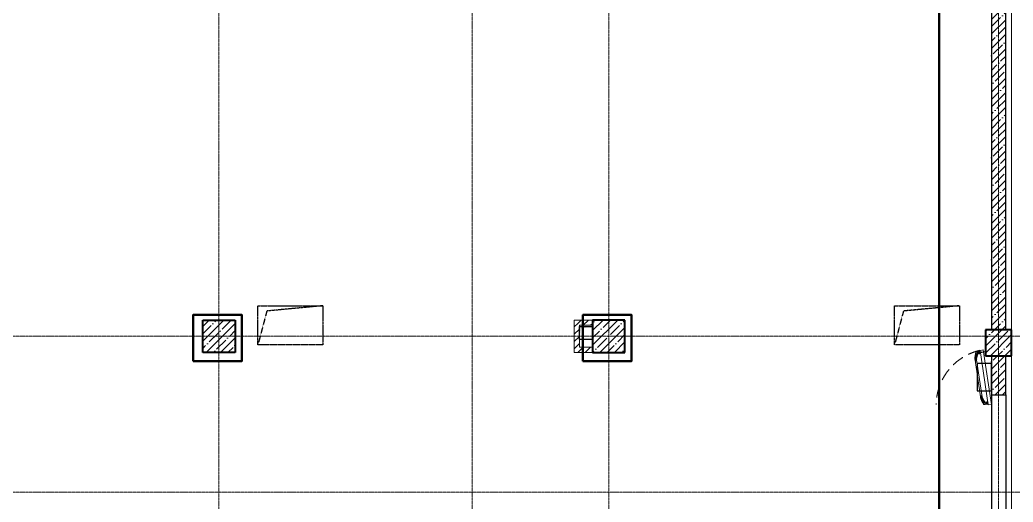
# Model space of a CAD drawing. Header units: millimetres. Extents: x -7155 to 483283, y -227682 to 148426.
# Drawn here: x 30536 to 45825, y 88346 to 95772 of the extents above; entities that cross this region are included whole.
import ezdxf

# ---------------------------------------------------------------- set-up
doc = ezdxf.new("R2010")
doc.units = ezdxf.units.MM
for name, pattern in [('CENTER2', [28.575, 19.05, -3.175, 3.175, -3.175]), ('CENTERLINE', [30, 12, -1.5, 3, -1.5, 12]), ('DASHED', [19.05, 12.7, -6.35]), ('HIDDEN', [9.525, 6.35, -3.175]), ('HIDDEN2', [4.7625, 3.175, -1.5875])]:
    doc.linetypes.add(name, pattern=pattern)
for name, color, linetype, lineweight in [('АР_Двери_внутренние_антипаника', 7, 'Continuous', 0), ('АР_Колонны', 70, 'Continuous', 30), ('АР_Стены ЖБ', 7, 'Continuous', 30), ('АР_Стены ПЕНОблок', 52, 'Continuous', 20), ('АР_Тонкая', 254, 'Continuous', 5), ('АР_Штриховка', 8, 'Continuous', 0)]:
    doc.layers.add(name, color=color, linetype=linetype, lineweight=lineweight)
for name, color, linetype, lineweight, true_color in [('АР_Оси_РД_100', 7, 'Continuous', 0, 0x525252), ('МАГНИТЫ', 7, 'Continuous', 0, 0xd100d1), ('РД_Витраж_вн', 7, 'Continuous', 25, 0x148aff), ('РД_Оси_100', 7, 'Continuous', 0, 0x525252)]:
    doc.layers.add(name, color=color, linetype=linetype, lineweight=lineweight, true_color=true_color)

# ---------------------------------------------------------------- blocks, each defined once
blk = doc.blocks.new('СОШ_2200_АР_ОСИ_М100_28.05.24')
at = {"layer": 'АР_Оси_РД_100', "linetype": 'CENTER2'}
for p, q in [((37500, -6155), (37500, 139938.679)), ((39600, -6155), (39600, 139938.679)), ((-5954.958, 90900), (119910, 90900)), ((-5954.958, 88500), (119910, 88500))]:
    blk.add_line(p, q, dxfattribs=at)
for points in [[(33600, 139938.679), (33600, -6155)], [(45530, 139938.679), (45600, 139538.679), (45600, -6163.457)]]:
    blk.add_lwpolyline(points, dxfattribs=at)

msp = doc.modelspace()

# ---------------------------------------------------------------- hatches: boundary and pattern name
at = {"layer": 'АР_Штриховка', "linetype": 'Continuous', "lineweight": 5, "true_color": 0x000000}
h = msp.add_hatch(dxfattribs=at)
h.set_pattern_fill('ANSI35', color=18, scale=25, angle=-360, style=0)
h.paths.add_polyline_path([(45710, 96100), (45490, 96100), (45490, 91000), (45710, 91000)], flags=0)
h = msp.add_hatch(dxfattribs=at)
h.set_pattern_fill('ANSI35', color=18, scale=25, style=0)
h.paths.add_polyline_path([(33850, 91150), (33850, 90650), (33350, 90650), (33350, 91150)], flags=0)
at = {"layer": 'АР_Штриховка', "linetype": 'Continuous', "lineweight": 0, "ltscale": 0.5, "true_color": 0x000000}
h = msp.add_hatch(dxfattribs=at)
h.set_pattern_fill('ANSI31', color=18, scale=25, angle=-1.3e-14, style=0)
h.paths.add_polyline_path([(39070, 90650), (39150, 90730), (39150, 91070), (39070, 91150)], flags=0)
h = msp.add_hatch(dxfattribs=at)
h.set_pattern_fill('ANSI31', color=18, scale=25, angle=-8.8e-07, style=0)
h.paths.add_polyline_path([(39070, 91150), (39150, 91070), (39350, 91070), (39350, 91150)], flags=0)
at = {"layer": 'АР_Штриховка', "linetype": 'Continuous', "lineweight": 5, "true_color": 0x000000}
h = msp.add_hatch(dxfattribs=at)
h.set_pattern_fill('ANSI35', color=18, scale=25, style=0)
h.paths.add_polyline_path([(39350, 90650), (39850, 90650), (39850, 91150), (39350, 91150)], flags=0)
h = msp.add_hatch(dxfattribs=at)
h.set_pattern_fill('ANSI35', color=18, scale=25, style=0)
h.paths.add_polyline_path([(45400, 90600), (45800, 90600), (45800, 91000), (45400, 91000)], flags=0)
at = {"layer": 'АР_Штриховка', "linetype": 'Continuous', "lineweight": 0, "ltscale": 0.5, "true_color": 0x000000}
h = msp.add_hatch(dxfattribs=at)
h.set_pattern_fill('ANSI31', color=18, scale=25, angle=-8.8e-07, style=0)
h.paths.add_polyline_path([(39150, 90730), (39070, 90650), (39350, 90650), (39350, 90730)], flags=0)
at = {"layer": 'АР_Штриховка', "linetype": 'Continuous', "lineweight": 5, "true_color": 0x000000}
h = msp.add_hatch(dxfattribs=at)
h.set_pattern_fill('ANSI35', color=18, scale=25, angle=1.3e-14, style=0)
h.paths.add_polyline_path([(45490, 87400), (45710, 87400), (45710, 88000), (45490, 88000)], flags=0)
h.paths.add_polyline_path([(45490, 90000), (45710, 90000), (45710, 90600), (45490, 90600)], flags=0)

# ---------------------------------------------------------------- linework, layer by layer
at = {"color": 18, "linetype": 'HIDDEN', "ltscale": 0.07, "true_color": 0x000000}
for p, q in [((34200, 91370), (35200, 91370)), ((34200, 90770), (34200, 91370)), ((34337, 91289), (34200, 90770)), ((35200, 91370), (34337, 91289)), ((35200, 91370), (35200, 90770)), ((44000, 91370), (45000, 91370)), ((44000, 90770), (44000, 91370)), ((44137, 91289), (44000, 90770)), ((45000, 91370), (44137, 91289)), ((45000, 91370), (45000, 90770)), ((35200, 90770), (34200, 90770)), ((45000, 90770), (44000, 90770))]:
    msp.add_line(p, q, dxfattribs=at)
at = {"color": 18, "linetype": 'Continuous', "true_color": 0x000000}
for p, q in [((39150, 90850), (39150, 91050)), ((39150, 91050), (39350, 91050)), ((39350, 91050), (39350, 90850)), ((39350, 90850), (39150, 90850))]:
    msp.add_line(p, q, dxfattribs=at)
at = {"color": 1, "lineweight": 50}
for points in [[(29275, 90118), (29275, 99663), (44687, 99663), (44687, 90118)], [(29275, 90118), (28278, 90118), (28278, 71611), (44687, 71611), (44687, 90118)]]:
    msp.add_lwpolyline(points, dxfattribs=at)
for points in [[(33202, 90517), (33953, 90517), (33953, 91229), (33202, 91229)], [(39202, 90517), (39953, 90517), (39953, 91229), (39202, 91229)]]:
    msp.add_lwpolyline(points, close=True, dxfattribs=at)
at = {"color": 18, "linetype": 'Continuous', "true_color": 0x000000}
msp.add_solid([(39150, 90850), (39150, 91050), (39177, 91023), (39350, 91050)], dxfattribs=at)
at = {"layer": 'АР_Двери_внутренние_антипаника', "color": 18, "linetype": 'Continuous', "true_color": 0x000000}
for p, q in [((45306, 90666), (45306, 90667)), ((45306, 90667), (45306, 90667)), ((45306, 90667), (45307, 90667)), ((45306, 90666), (45306, 90666)), ((45307, 90667), (45308, 90668)), ((45317, 90669), (45308, 90668)), ((45308, 90667), (45308, 90668)), ((45308, 90666), (45308, 90667)), ((45308, 90667), (45308, 90667)), ((45308, 90665), (45308, 90666)), ((45322, 90633), (45317, 90669)), ((45236, 90570), (45237, 90572)), ((45236, 90568), (45236, 90570)), ((45236, 90565), (45236, 90568)), ((45236, 90563), (45236, 90565)), ((45236, 90559), (45236, 90563)), ((45236, 90556), (45236, 90559)), ((45236, 90554), (45236, 90556)), ((45236, 90553), (45236, 90554)), ((45236, 90552), (45236, 90553)), ((45236, 90550), (45236, 90552)), ((45236, 90549), (45236, 90550)), ((45236, 90547), (45236, 90549)), ((45237, 90543), (45236, 90547)), ((45237, 90578), (45238, 90582)), ((45237, 90575), (45237, 90578)), ((45237, 90572), (45237, 90575)), ((45247, 90544), (45237, 90543)), ((45238, 90533), (45237, 90543)), ((45238, 90533), (45237, 90543)), ((45238, 90582), (45239, 90587)), ((45249, 90534), (45238, 90533)), ((45239, 90592), (45240, 90598)), ((45239, 90587), (45239, 90592)), ((45239, 90532), (45249, 90533)), ((45324, 89966), (45239, 90532)), ((45240, 90598), (45241, 90604)), ((45241, 90604), (45242, 90609)), ((45242, 90609), (45243, 90616)), ((45243, 90616), (45244, 90623)), ((45244, 90623), (45246, 90631)), ((45246, 90569), (45245, 90564)), ((45245, 90564), (45245, 90558)), ((45245, 90558), (45246, 90554)), ((45246, 90631), (45247, 90640)), ((45247, 90576), (45246, 90569)), ((45246, 90554), (45246, 90551)), ((45246, 90551), (45247, 90547)), ((45247, 90640), (45249, 90650)), ((45248, 90582), (45247, 90576)), ((45247, 90550), (45248, 90554)), ((45247, 90547), (45247, 90550)), ((45247, 90544), (45247, 90547)), ((45247, 90547), (45247, 90544)), ((45263, 90547), (45247, 90544)), ((45249, 90590), (45248, 90582)), ((45248, 90554), (45249, 90557)), ((45249, 90654), (45251, 90656)), ((45249, 90652), (45249, 90654)), ((45249, 90653), (45249, 90654)), ((45250, 90652), (45249, 90653)), ((45249, 90653), (45249, 90653)), ((45249, 90650), (45249, 90652)), ((45251, 90598), (45249, 90590)), ((45249, 90557), (45251, 90562)), ((45264, 90537), (45249, 90534)), ((45249, 90533), (45263, 90536)), ((45250, 90652), (45250, 90654)), ((45250, 90654), (45251, 90654)), ((45258, 90628), (45250, 90652)), ((45251, 90656), (45252, 90657)), ((45251, 90654), (45252, 90655)), ((45253, 90606), (45251, 90598)), ((45251, 90562), (45252, 90567)), ((45252, 90655), (45270, 90659)), ((45252, 90656), (45252, 90657)), ((45252, 90657), (45253, 90657)), ((45252, 90655), (45252, 90656)), ((45252, 90655), (45252, 90655)), ((45252, 90567), (45253, 90573)), ((45262, 90659), (45253, 90657)), ((45253, 90657), (45253, 90657)), ((45255, 90615), (45253, 90606)), ((45253, 90573), (45255, 90580)), ((45256, 90626), (45255, 90615)), ((45255, 90580), (45256, 90587)), ((45257, 90627), (45256, 90626)), ((45256, 90626), (45257, 90625)), ((45256, 90587), (45257, 90595)), ((45258, 90628), (45257, 90627)), ((45257, 90627), (45257, 90627)), ((45257, 90625), (45259, 90625)), ((45257, 90595), (45259, 90604)), ((45259, 90629), (45258, 90629)), ((45258, 90629), (45258, 90628)), ((45258, 90628), (45258, 90627)), ((45258, 90628), (45258, 90628)), ((45258, 90627), (45259, 90627)), ((45262, 90629), (45259, 90628)), ((45259, 90628), (45259, 90629)), ((45259, 90628), (45260, 90628)), ((45259, 90628), (45259, 90628)), ((45259, 90628), (45259, 90628)), ((45259, 90628), (45259, 90628)), ((45259, 90628), (45259, 90628)), ((45259, 90628), (45259, 90628)), ((45259, 90628), (45259, 90628)), ((45259, 90628), (45259, 90628)), ((45259, 90628), (45259, 90628)), ((45259, 90628), (45259, 90628)), ((45259, 90628), (45259, 90628)), ((45259, 90628), (45259, 90628)), ((45259, 90628), (45259, 90628)), ((45259, 90628), (45259, 90628)), ((45259, 90628), (45259, 90628)), ((45259, 90628), (45259, 90628)), ((45259, 90628), (45259, 90628)), ((45259, 90627), (45260, 90626)), ((45259, 90625), (45260, 90625)), ((45259, 90604), (45260, 90614)), ((45260, 90628), (45260, 90627)), ((45260, 90627), (45261, 90627)), ((45260, 90626), (45261, 90626)), ((45260, 90614), (45262, 90625)), ((45260, 90625), (45262, 90625)), ((45261, 90627), (45261, 90627)), ((45261, 90626), (45261, 90627)), ((45261, 90627), (45261, 90627)), ((45261, 90625), (45261, 90626)), ((45261, 90626), (45261, 90626)), ((45261, 90626), (45261, 90626)), ((45261, 90626), (45261, 90626)), ((45261, 90626), (45261, 90626)), ((45262, 90625), (45261, 90625)), ((45271, 90661), (45262, 90659)), ((45265, 90629), (45262, 90629)), ((45262, 90625), (45262, 90625)), ((45262, 90625), (45267, 90625)), ((45262, 90625), (45262, 90625)), ((45262, 90625), (45262, 90625)), ((45263, 90563), (45262, 90559)), ((45262, 90559), (45262, 90555)), ((45263, 90557), (45262, 90553)), ((45262, 90555), (45262, 90553)), ((45262, 90553), (45262, 90551)), ((45262, 90551), (45262, 90549)), ((45263, 90547), (45262, 90549)), ((45264, 90575), (45263, 90569)), ((45263, 90569), (45263, 90563)), ((45264, 90566), (45263, 90562)), ((45263, 90562), (45263, 90557)), ((45263, 90547), (45264, 90537)), ((45263, 90547), (45263, 90547)), ((45348, 89969), (45263, 90536)), ((45266, 90581), (45264, 90575)), ((45265, 90570), (45264, 90566)), ((45268, 90629), (45265, 90629)), ((45266, 90574), (45265, 90570)), ((45268, 90588), (45266, 90581)), ((45267, 90578), (45266, 90574)), ((45267, 90625), (45275, 90626)), ((45268, 90582), (45267, 90578)), ((45271, 90629), (45268, 90629)), ((45269, 90597), (45268, 90588)), ((45269, 90586), (45268, 90582)), ((45269, 90660), (45269, 90660)), ((45271, 90605), (45269, 90597)), ((45270, 90591), (45269, 90586)), ((45271, 90661), (45270, 90660)), ((45270, 90659), (45274, 90660)), ((45270, 90660), (45270, 90659)), ((45274, 90630), (45270, 90659)), ((45274, 90629), (45270, 90659)), ((45270, 90659), (45270, 90659)), ((45271, 90597), (45270, 90591)), ((45271, 90661), (45271, 90661)), ((45274, 90630), (45271, 90629)), ((45273, 90615), (45271, 90605)), ((45273, 90603), (45271, 90597)), ((45273, 90627), (45272, 90627)), ((45272, 90627), (45272, 90627)), ((45272, 90627), (45272, 90627)), ((45272, 90627), (45272, 90627)), ((45272, 90627), (45272, 90627)), ((45272, 90627), (45272, 90627)), ((45274, 90627), (45273, 90627)), ((45275, 90626), (45273, 90615)), ((45274, 90610), (45273, 90603)), ((45274, 90660), (45278, 90660)), ((45277, 90630), (45274, 90629)), ((45274, 90629), (45274, 90630)), ((45274, 90629), (45274, 90629)), ((45274, 90629), (45275, 90629)), ((45275, 90628), (45274, 90627)), ((45276, 90618), (45274, 90610)), ((45275, 90629), (45275, 90628)), ((45277, 90628), (45275, 90628)), ((45275, 90628), (45275, 90628)), ((45275, 90628), (45276, 90628)), ((45276, 90627), (45275, 90626)), ((45275, 90626), (45275, 90626)), ((45276, 90626), (45275, 90626)), ((45275, 90626), (45275, 90626)), ((45276, 90628), (45278, 90628)), ((45276, 90628), (45276, 90628)), ((45277, 90627), (45276, 90618)), ((45277, 90627), (45276, 90627)), ((45276, 90627), (45276, 90627)), ((45276, 90627), (45276, 90627)), ((45277, 90626), (45276, 90626)), ((45281, 90630), (45277, 90630)), ((45277, 90628), (45277, 90628)), ((45277, 90628), (45277, 90627)), ((45278, 90628), (45277, 90627)), ((45277, 90627), (45277, 90627)), ((45277, 90627), (45277, 90626)), ((45278, 90660), (45282, 90661)), ((45278, 90628), (45309, 90631)), ((45284, 90630), (45281, 90630)), ((45282, 90661), (45286, 90661)), ((45287, 90631), (45284, 90630)), ((45286, 90661), (45289, 90662)), ((45290, 90631), (45287, 90631)), ((45289, 90662), (45294, 90663)), ((45294, 90632), (45290, 90631)), ((45294, 90663), (45298, 90663)), ((45298, 90633), (45294, 90632)), ((45298, 90663), (45302, 90664)), ((45298, 90656), (45298, 90656)), ((45299, 90654), (45298, 90656)), ((45298, 90656), (45298, 90656)), ((45298, 90656), (45298, 90656)), ((45298, 90656), (45300, 90656)), ((45298, 90656), (45300, 90656)), ((45300, 90654), (45298, 90654)), ((45298, 90654), (45298, 90654)), ((45298, 90654), (45299, 90654)), ((45299, 90654), (45298, 90654)), ((45298, 90653), (45300, 90653)), ((45299, 90652), (45298, 90653)), ((45302, 90633), (45298, 90633)), ((45299, 90655), (45299, 90656)), ((45299, 90656), (45299, 90655)), ((45299, 90655), (45299, 90656)), ((45299, 90655), (45299, 90655)), ((45299, 90655), (45299, 90655)), ((45300, 90655), (45299, 90654)), ((45300, 90653), (45299, 90652)), ((45300, 90652), (45299, 90652)), ((45299, 90651), (45299, 90652)), ((45299, 90652), (45300, 90652)), ((45300, 90652), (45299, 90652)), ((45299, 90652), (45299, 90651)), ((45300, 90651), (45299, 90651)), ((45300, 90651), (45299, 90651)), ((45299, 90651), (45301, 90651)), ((45299, 90650), (45299, 90650)), ((45299, 90650), (45300, 90650)), ((45301, 90650), (45299, 90650)), ((45299, 90649), (45299, 90649)), ((45299, 90648), (45299, 90649)), ((45299, 90649), (45300, 90649)), ((45299, 90649), (45300, 90649)), ((45300, 90648), (45299, 90648)), ((45301, 90647), (45299, 90647)), ((45299, 90647), (45299, 90647)), ((45299, 90647), (45300, 90647)), ((45300, 90656), (45303, 90658)), ((45302, 90656), (45300, 90655)), ((45300, 90656), (45300, 90654)), ((45300, 90656), (45300, 90656)), ((45300, 90655), (45300, 90656)), ((45300, 90656), (45300, 90655)), ((45300, 90655), (45300, 90654)), ((45301, 90655), (45300, 90655)), ((45300, 90652), (45300, 90653)), ((45300, 90653), (45300, 90653)), ((45300, 90653), (45300, 90652)), ((45300, 90653), (45301, 90652)), ((45301, 90652), (45300, 90652)), ((45300, 90652), (45300, 90651)), ((45301, 90652), (45300, 90652)), ((45300, 90650), (45300, 90651)), ((45300, 90651), (45301, 90651)), ((45300, 90649), (45300, 90649)), ((45300, 90649), (45300, 90649)), ((45300, 90649), (45300, 90649)), ((45300, 90649), (45300, 90649)), ((45300, 90649), (45300, 90649)), ((45300, 90649), (45300, 90649)), ((45300, 90649), (45300, 90649)), ((45300, 90649), (45300, 90649)), ((45300, 90649), (45301, 90649)), ((45301, 90647), (45300, 90648)), ((45300, 90647), (45300, 90648)), ((45300, 90647), (45300, 90648)), ((45300, 90648), (45300, 90648)), ((45300, 90648), (45300, 90648)), ((45300, 90648), (45300, 90648)), ((45300, 90648), (45300, 90648)), ((45300, 90648), (45300, 90648)), ((45300, 90648), (45300, 90648)), ((45300, 90648), (45300, 90648)), ((45300, 90648), (45301, 90648)), ((45300, 90648), (45300, 90648)), ((45300, 90648), (45300, 90648)), ((45300, 90648), (45300, 90648)), ((45300, 90648), (45300, 90648)), ((45300, 90648), (45300, 90648)), ((45300, 90648), (45300, 90648)), ((45300, 90648), (45300, 90648)), ((45300, 90648), (45300, 90648)), ((45300, 90648), (45300, 90648)), ((45300, 90648), (45300, 90648)), ((45300, 90648), (45300, 90648)), ((45300, 90648), (45301, 90648)), ((45301, 90647), (45300, 90647)), ((45300, 90645), (45300, 90646)), ((45300, 90646), (45300, 90646)), ((45300, 90646), (45300, 90646)), ((45300, 90646), (45300, 90646)), ((45300, 90646), (45300, 90646)), ((45300, 90646), (45300, 90646)), ((45300, 90646), (45300, 90646)), ((45300, 90646), (45301, 90646)), ((45300, 90645), (45301, 90646)), ((45300, 90645), (45300, 90645)), ((45300, 90645), (45300, 90645)), ((45300, 90645), (45300, 90645)), ((45300, 90644), (45300, 90645)), ((45300, 90645), (45300, 90645)), ((45300, 90645), (45300, 90645)), ((45300, 90645), (45300, 90645)), ((45300, 90645), (45300, 90645)), ((45300, 90645), (45300, 90645)), ((45300, 90645), (45300, 90645)), ((45300, 90645), (45300, 90645)), ((45300, 90645), (45300, 90645)), ((45300, 90645), (45300, 90645)), ((45300, 90645), (45300, 90645)), ((45300, 90645), (45300, 90645)), ((45300, 90645), (45300, 90645)), ((45300, 90645), (45300, 90645)), ((45300, 90645), (45300, 90645)), ((45300, 90645), (45300, 90645)), ((45300, 90644), (45300, 90645)), ((45300, 90645), (45300, 90645)), ((45300, 90645), (45300, 90645)), ((45301, 90645), (45300, 90644)), ((45300, 90645), (45300, 90645)), ((45300, 90645), (45300, 90645)), ((45300, 90645), (45300, 90645)), ((45300, 90645), (45300, 90645)), ((45300, 90645), (45300, 90645)), ((45300, 90645), (45300, 90645)), ((45300, 90645), (45300, 90645)), ((45300, 90645), (45300, 90645)), ((45300, 90645), (45300, 90645)), ((45300, 90645), (45300, 90645)), ((45300, 90644), (45300, 90645)), ((45300, 90645), (45300, 90645)), ((45300, 90645), (45300, 90645)), ((45300, 90645), (45300, 90645)), ((45300, 90645), (45300, 90645)), ((45301, 90644), (45300, 90644)), ((45300, 90644), (45300, 90644)), ((45300, 90644), (45300, 90644)), ((45300, 90644), (45300, 90644)), ((45300, 90644), (45300, 90644)), ((45300, 90644), (45300, 90644)), ((45300, 90644), (45300, 90644)), ((45300, 90644), (45300, 90644)), ((45300, 90644), (45300, 90644)), ((45301, 90644), (45300, 90644)), ((45300, 90644), (45300, 90644)), ((45300, 90644), (45300, 90644)), ((45300, 90644), (45300, 90644)), ((45300, 90642), (45300, 90643)), ((45300, 90643), (45300, 90643)), ((45300, 90643), (45300, 90643)), ((45300, 90643), (45300, 90643)), ((45300, 90643), (45300, 90643)), ((45300, 90643), (45300, 90643)), ((45300, 90643), (45301, 90643)), ((45300, 90641), (45300, 90642)), ((45301, 90641), (45300, 90642)), ((45301, 90642), (45300, 90642)), ((45300, 90642), (45300, 90642)), ((45300, 90642), (45300, 90642)), ((45300, 90642), (45300, 90642)), ((45300, 90642), (45300, 90642)), ((45300, 90642), (45300, 90642)), ((45300, 90642), (45301, 90642)), ((45302, 90641), (45300, 90641)), ((45302, 90656), (45301, 90655)), ((45301, 90652), (45302, 90654)), ((45302, 90650), (45301, 90652)), ((45301, 90651), (45301, 90651)), ((45301, 90651), (45301, 90650)), ((45301, 90651), (45301, 90650)), ((45301, 90650), (45301, 90650)), ((45301, 90649), (45301, 90649)), ((45301, 90649), (45301, 90649)), ((45301, 90649), (45301, 90649)), ((45301, 90649), (45301, 90649)), ((45301, 90649), (45301, 90649)), ((45301, 90649), (45301, 90648)), ((45301, 90649), (45301, 90649)), ((45301, 90649), (45301, 90649)), ((45301, 90649), (45301, 90649)), ((45301, 90649), (45301, 90649)), ((45301, 90649), (45301, 90649)), ((45301, 90649), (45301, 90649)), ((45301, 90649), (45301, 90649)), ((45301, 90649), (45301, 90649)), ((45301, 90649), (45301, 90648)), ((45301, 90648), (45301, 90647)), ((45301, 90648), (45301, 90647)), ((45301, 90648), (45301, 90647)), ((45301, 90648), (45301, 90648)), ((45301, 90648), (45301, 90648)), ((45301, 90648), (45301, 90648)), ((45301, 90648), (45301, 90648)), ((45301, 90648), (45301, 90648)), ((45301, 90648), (45301, 90648)), ((45301, 90648), (45301, 90648)), ((45301, 90647), (45301, 90647)), ((45301, 90646), (45301, 90646)), ((45301, 90646), (45301, 90645)), ((45301, 90646), (45301, 90646)), ((45301, 90646), (45301, 90646)), ((45301, 90646), (45301, 90646)), ((45301, 90646), (45301, 90646)), ((45301, 90646), (45301, 90646)), ((45301, 90646), (45301, 90646)), ((45301, 90646), (45301, 90646)), ((45301, 90646), (45301, 90646)), ((45301, 90646), (45301, 90645)), ((45301, 90646), (45301, 90646)), ((45301, 90646), (45301, 90646)), ((45301, 90646), (45301, 90646)), ((45301, 90646), (45301, 90646)), ((45301, 90646), (45301, 90646)), ((45301, 90646), (45301, 90646)), ((45301, 90646), (45301, 90646)), ((45301, 90646), (45302, 90646)), ((45302, 90645), (45301, 90645)), ((45301, 90645), (45301, 90645)), ((45301, 90645), (45301, 90645)), ((45301, 90645), (45301, 90644)), ((45301, 90645), (45301, 90645)), ((45301, 90645), (45301, 90645)), ((45301, 90645), (45301, 90645)), ((45301, 90645), (45301, 90645)), ((45301, 90645), (45301, 90645)), ((45301, 90645), (45301, 90645)), ((45301, 90645), (45301, 90645)), ((45301, 90645), (45301, 90645)), ((45301, 90645), (45301, 90645)), ((45301, 90645), (45301, 90645)), ((45301, 90645), (45301, 90645)), ((45301, 90645), (45301, 90645)), ((45301, 90645), (45301, 90645)), ((45301, 90645), (45301, 90645)), ((45301, 90645), (45301, 90645)), ((45301, 90645), (45301, 90645)), ((45302, 90645), (45301, 90645)), ((45301, 90644), (45301, 90644)), ((45301, 90644), (45301, 90644)), ((45301, 90644), (45301, 90644)), ((45301, 90644), (45301, 90644)), ((45301, 90644), (45301, 90644)), ((45301, 90644), (45301, 90644)), ((45301, 90644), (45301, 90644)), ((45301, 90644), (45301, 90644)), ((45302, 90644), (45301, 90644)), ((45301, 90644), (45301, 90644)), ((45301, 90644), (45301, 90644)), ((45301, 90643), (45301, 90643)), ((45301, 90642), (45301, 90643)), ((45301, 90643), (45301, 90643)), ((45301, 90643), (45301, 90643)), ((45301, 90643), (45301, 90643)), ((45301, 90643), (45301, 90643)), ((45301, 90643), (45301, 90643)), ((45301, 90643), (45301, 90643)), ((45301, 90643), (45301, 90643)), ((45301, 90643), (45302, 90643)), ((45301, 90643), (45301, 90643)), ((45301, 90643), (45301, 90643)), ((45301, 90643), (45301, 90643)), ((45301, 90643), (45301, 90643)), ((45301, 90643), (45301, 90642)), ((45301, 90643), (45301, 90643)), ((45301, 90642), (45301, 90643)), ((45301, 90643), (45301, 90643)), ((45301, 90643), (45301, 90643)), ((45301, 90643), (45302, 90643)), ((45301, 90641), (45301, 90642)), ((45301, 90642), (45302, 90642)), ((45302, 90642), (45301, 90641)), ((45301, 90642), (45301, 90642)), ((45301, 90642), (45301, 90642)), ((45301, 90642), (45301, 90642)), ((45301, 90642), (45301, 90642)), ((45301, 90642), (45301, 90642)), ((45301, 90642), (45301, 90642)), ((45301, 90642), (45301, 90642)), ((45301, 90642), (45301, 90642)), ((45301, 90642), (45301, 90642)), ((45301, 90642), (45301, 90642)), ((45301, 90642), (45301, 90642)), ((45302, 90664), (45306, 90664)), ((45303, 90658), (45302, 90656)), ((45302, 90654), (45302, 90656)), ((45302, 90656), (45302, 90653)), ((45303, 90656), (45302, 90653)), ((45302, 90653), (45302, 90651)), ((45302, 90653), (45303, 90651)), ((45303, 90651), (45302, 90651)), ((45302, 90651), (45304, 90649)), ((45303, 90649), (45302, 90650)), ((45302, 90647), (45303, 90649)), ((45302, 90645), (45302, 90647)), ((45302, 90646), (45302, 90646)), ((45302, 90646), (45302, 90645)), ((45303, 90643), (45302, 90645)), ((45302, 90645), (45302, 90645)), ((45302, 90645), (45302, 90644)), ((45302, 90645), (45302, 90645)), ((45302, 90644), (45302, 90644)), ((45302, 90644), (45302, 90644)), ((45302, 90644), (45302, 90644)), ((45302, 90643), (45302, 90643)), ((45302, 90643), (45302, 90643)), ((45302, 90643), (45302, 90643)), ((45302, 90643), (45302, 90643)), ((45302, 90643), (45302, 90642)), ((45302, 90643), (45302, 90643)), ((45302, 90643), (45302, 90643)), ((45302, 90643), (45302, 90643)), ((45302, 90643), (45302, 90643)), ((45302, 90643), (45302, 90643)), ((45302, 90643), (45302, 90643)), ((45302, 90643), (45302, 90642)), ((45302, 90642), (45304, 90641)), ((45302, 90642), (45304, 90642)), ((45302, 90642), (45302, 90641)), ((45302, 90642), (45302, 90641)), ((45302, 90642), (45302, 90642)), ((45302, 90641), (45302, 90642)), ((45302, 90642), (45302, 90642)), ((45306, 90640), (45302, 90641)), ((45302, 90641), (45302, 90641)), ((45306, 90634), (45302, 90633)), ((45303, 90658), (45303, 90656)), ((45303, 90658), (45303, 90658)), ((45303, 90651), (45305, 90649)), ((45304, 90649), (45303, 90647)), ((45305, 90649), (45303, 90647)), ((45303, 90647), (45303, 90647)), ((45303, 90647), (45304, 90644)), ((45303, 90647), (45304, 90644)), ((45304, 90641), (45303, 90643)), ((45305, 90649), (45304, 90649)), ((45304, 90644), (45305, 90642)), ((45304, 90644), (45305, 90642)), ((45305, 90642), (45306, 90640)), ((45305, 90642), (45306, 90640)), ((45306, 90664), (45306, 90666)), ((45309, 90664), (45306, 90663)), ((45306, 90664), (45306, 90664)), ((45306, 90664), (45306, 90664)), ((45306, 90664), (45306, 90664)), ((45306, 90664), (45306, 90664)), ((45306, 90664), (45306, 90663)), ((45306, 90663), (45310, 90635)), ((45306, 90640), (45306, 90640)), ((45310, 90634), (45306, 90634)), ((45309, 90665), (45308, 90665)), ((45309, 90664), (45317, 90665)), ((45309, 90664), (45309, 90665)), ((45313, 90636), (45309, 90664)), ((45309, 90631), (45311, 90632)), ((45313, 90636), (45310, 90635)), ((45310, 90635), (45310, 90635)), ((45310, 90635), (45310, 90635)), ((45310, 90635), (45310, 90635)), ((45310, 90635), (45310, 90635)), ((45310, 90635), (45310, 90634)), ((45310, 90633), (45310, 90634)), ((45310, 90634), (45310, 90634)), ((45311, 90633), (45310, 90633)), ((45311, 90632), (45311, 90633)), ((45311, 90632), (45313, 90632)), ((45312, 90632), (45311, 90632)), ((45311, 90632), (45311, 90632)), ((45313, 90632), (45312, 90632)), ((45322, 90637), (45313, 90636)), ((45313, 90635), (45313, 90636)), ((45313, 90634), (45313, 90635)), ((45313, 90633), (45313, 90634)), ((45313, 90634), (45313, 90634)), ((45313, 90632), (45322, 90633)), ((45313, 90632), (45313, 90633)), ((45313, 90632), (45313, 90632)), ((45319, 90656), (45341, 90659)), ((45341, 90656), (45319, 90655)), ((45320, 90647), (45342, 90653)), ((45320, 90647), (45342, 90650)), ((45334, 89966), (45323, 89965)), ((45323, 89965), (45325, 89955)), ((45323, 89965), (45325, 89955)), ((45324, 89966), (45334, 89967)), ((45335, 89956), (45325, 89955)), ((45325, 89955), (45325, 89950)), ((45325, 89950), (45326, 89948)), ((45326, 89948), (45326, 89947)), ((45326, 89947), (45326, 89946)), ((45326, 89946), (45327, 89945)), ((45327, 89945), (45327, 89943)), ((45327, 89943), (45327, 89942)), ((45327, 89942), (45329, 89939)), ((45329, 89939), (45330, 89935)), ((45330, 89935), (45331, 89933)), ((45331, 89933), (45332, 89931)), ((45332, 89931), (45332, 89929)), ((45332, 89929), (45333, 89927)), ((45333, 89927), (45334, 89924)), ((45334, 89967), (45348, 89969)), ((45349, 89968), (45334, 89966)), ((45334, 89924), (45336, 89921)), ((45351, 89959), (45335, 89956)), ((45335, 89956), (45336, 89953)), ((45336, 89953), (45335, 89956)), ((45336, 89953), (45337, 89950)), ((45336, 89950), (45336, 89953)), ((45337, 89946), (45336, 89950)), ((45336, 89921), (45337, 89918)), ((45337, 89950), (45339, 89948)), ((45338, 89943), (45337, 89946)), ((45337, 89918), (45339, 89913)), ((45339, 89937), (45338, 89943)), ((45339, 89948), (45341, 89945)), ((45341, 89932), (45339, 89937)), ((45339, 89913), (45342, 89908)), ((45341, 89945), (45344, 89940)), ((45344, 89926), (45341, 89932)), ((45342, 89908), (45345, 89903)), ((45344, 89940), (45347, 89936)), ((45347, 89920), (45344, 89926)), ((45345, 89903), (45347, 89898)), ((45347, 89936), (45350, 89930)), ((45350, 89913), (45347, 89920)), ((45351, 89959), (45349, 89968)), ((45350, 89930), (45353, 89924)), ((45354, 89906), (45350, 89913)), ((45351, 89959), (45351, 89956)), ((45351, 89959), (45351, 89959)), ((45352, 89954), (45351, 89956)), ((45352, 89952), (45352, 89954)), ((45353, 89950), (45352, 89953)), ((45354, 89948), (45352, 89953)), ((45354, 89947), (45353, 89950)), ((45353, 89924), (45356, 89918)), ((45356, 89944), (45354, 89948)), ((45356, 89943), (45354, 89947)), ((45359, 89899), (45354, 89906)), ((45358, 89940), (45356, 89944)), ((45358, 89938), (45356, 89943)), ((45356, 89918), (45360, 89910)), ((45360, 89937), (45358, 89940)), ((45361, 89932), (45358, 89938)), ((45362, 89933), (45360, 89937)), ((45360, 89910), (45364, 89902)), ((45364, 89926), (45361, 89932)), ((45364, 89929), (45362, 89933)), ((45366, 89926), (45364, 89929)), ((45368, 89920), (45364, 89926)), ((45364, 89902), (45368, 89893)), ((45368, 89922), (45366, 89926)), ((45371, 89918), (45368, 89922)), ((45372, 89913), (45368, 89920)), ((45374, 89913), (45371, 89918)), ((45376, 89905), (45372, 89913)), ((45377, 89908), (45374, 89913)), ((45381, 89896), (45376, 89905)), ((45380, 89901), (45377, 89908)), ((45384, 89894), (45380, 89901)), ((45347, 89898), (45349, 89893)), ((45349, 89893), (45352, 89887)), ((45352, 89887), (45355, 89880)), ((45355, 89880), (45359, 89873)), ((45363, 89890), (45359, 89899)), ((45359, 89873), (45363, 89865)), ((45368, 89881), (45363, 89890)), ((45363, 89865), (45367, 89856)), ((45367, 89856), (45368, 89854)), ((45368, 89893), (45372, 89884)), ((45368, 89881), (45369, 89882)), ((45368, 89880), (45368, 89881)), ((45369, 89880), (45368, 89880)), ((45368, 89854), (45369, 89852)), ((45369, 89882), (45370, 89883)), ((45370, 89879), (45369, 89880)), ((45370, 89879), (45369, 89854)), ((45369, 89854), (45369, 89853)), ((45369, 89854), (45370, 89853)), ((45369, 89853), (45369, 89852)), ((45369, 89852), (45371, 89851)), ((45369, 89852), (45369, 89852)), ((45370, 89883), (45371, 89883)), ((45370, 89880), (45371, 89881)), ((45370, 89879), (45370, 89880)), ((45371, 89879), (45370, 89879)), ((45370, 89879), (45370, 89879)), ((45370, 89879), (45370, 89879)), ((45370, 89853), (45371, 89852)), ((45371, 89883), (45372, 89884)), ((45371, 89881), (45372, 89882)), ((45372, 89880), (45371, 89879)), ((45371, 89879), (45371, 89879)), ((45371, 89879), (45371, 89879)), ((45371, 89879), (45371, 89879)), ((45371, 89879), (45371, 89879)), ((45371, 89879), (45371, 89879)), ((45371, 89879), (45371, 89879)), ((45371, 89879), (45371, 89879)), ((45371, 89879), (45371, 89879)), ((45371, 89879), (45371, 89879)), ((45371, 89879), (45371, 89879)), ((45371, 89879), (45371, 89879)), ((45371, 89879), (45371, 89879)), ((45371, 89879), (45371, 89879)), ((45371, 89879), (45371, 89879)), ((45371, 89879), (45371, 89879)), ((45371, 89879), (45371, 89879)), ((45371, 89852), (45372, 89852)), ((45371, 89851), (45373, 89850)), ((45372, 89884), (45373, 89884)), ((45372, 89884), (45373, 89883)), ((45372, 89882), (45373, 89882)), ((45372, 89881), (45373, 89882)), ((45372, 89880), (45372, 89881)), ((45372, 89881), (45372, 89881)), ((45374, 89880), (45372, 89880)), ((45372, 89880), (45372, 89880)), ((45372, 89852), (45390, 89854)), ((45372, 89852), (45372, 89851)), ((45372, 89851), (45372, 89851)), ((45372, 89851), (45373, 89850)), ((45373, 89884), (45378, 89885)), ((45373, 89883), (45373, 89883)), ((45373, 89883), (45373, 89883)), ((45373, 89883), (45373, 89882)), ((45373, 89882), (45373, 89882)), ((45373, 89882), (45373, 89882)), ((45373, 89882), (45373, 89882)), ((45373, 89882), (45373, 89882)), ((45373, 89882), (45373, 89882)), ((45373, 89882), (45373, 89882)), ((45373, 89850), (45373, 89850)), ((45373, 89850), (45374, 89850)), ((45377, 89881), (45374, 89880)), ((45383, 89851), (45374, 89850)), ((45380, 89881), (45377, 89881)), ((45378, 89885), (45385, 89886)), ((45383, 89882), (45380, 89881)), ((45386, 89887), (45381, 89896)), ((45384, 89884), (45383, 89884)), ((45383, 89884), (45383, 89884)), ((45383, 89884), (45383, 89884)), ((45386, 89883), (45383, 89882)), ((45392, 89852), (45383, 89851)), ((45388, 89886), (45384, 89894)), ((45385, 89885), (45384, 89884)), ((45384, 89884), (45384, 89884)), ((45384, 89884), (45384, 89884)), ((45384, 89884), (45384, 89884)), ((45385, 89886), (45386, 89887)), ((45387, 89885), (45385, 89885)), ((45387, 89887), (45386, 89887)), ((45386, 89886), (45386, 89887)), ((45387, 89886), (45386, 89886)), ((45386, 89884), (45387, 89885)), ((45386, 89883), (45386, 89884)), ((45386, 89884), (45386, 89884)), ((45386, 89883), (45390, 89854)), ((45386, 89883), (45390, 89853)), ((45389, 89883), (45386, 89883)), ((45386, 89883), (45386, 89883)), ((45386, 89883), (45386, 89883)), ((45388, 89886), (45387, 89887)), ((45387, 89885), (45387, 89886)), ((45387, 89886), (45387, 89886)), ((45387, 89885), (45389, 89885)), ((45388, 89885), (45387, 89885)), ((45389, 89885), (45387, 89885)), ((45387, 89885), (45387, 89885)), ((45387, 89885), (45387, 89885)), ((45388, 89886), (45388, 89886)), ((45388, 89886), (45388, 89886)), ((45389, 89885), (45388, 89886)), ((45388, 89885), (45388, 89885)), ((45388, 89885), (45388, 89885)), ((45389, 89885), (45419, 89891)), ((45392, 89884), (45389, 89883)), ((45390, 89853), (45394, 89854)), ((45391, 89853), (45390, 89853)), ((45390, 89852), (45390, 89852)), ((45391, 89852), (45391, 89853)), ((45392, 89852), (45391, 89852)), ((45395, 89885), (45392, 89884)), ((45392, 89852), (45392, 89852)), ((45394, 89854), (45398, 89854)), ((45398, 89885), (45395, 89885)), ((45401, 89885), (45398, 89885)), ((45398, 89854), (45402, 89855)), ((45405, 89886), (45401, 89885)), ((45402, 89855), (45406, 89855)), ((45410, 89887), (45405, 89886)), ((45406, 89855), (45410, 89856)), ((45414, 89887), (45410, 89887)), ((45410, 89856), (45415, 89857)), ((45418, 89888), (45414, 89887)), ((45415, 89857), (45418, 89857)), ((45422, 89889), (45418, 89888)), ((45418, 89857), (45423, 89858)), ((45419, 89891), (45422, 89891)), ((45422, 89891), (45424, 89892)), ((45423, 89891), (45422, 89891)), ((45422, 89891), (45422, 89891)), ((45422, 89891), (45422, 89890)), ((45422, 89890), (45422, 89890)), ((45422, 89890), (45422, 89889)), ((45422, 89888), (45422, 89889)), ((45427, 89860), (45422, 89888)), ((45425, 89888), (45422, 89888)), ((45422, 89888), (45422, 89888)), ((45422, 89888), (45422, 89888)), ((45422, 89888), (45422, 89888)), ((45422, 89888), (45422, 89888)), ((45422, 89888), (45422, 89888)), ((45424, 89892), (45423, 89891)), ((45423, 89858), (45426, 89858)), ((45424, 89892), (45433, 89893)), ((45424, 89892), (45424, 89892)), ((45424, 89892), (45424, 89891)), ((45424, 89891), (45424, 89890)), ((45424, 89890), (45425, 89889)), ((45434, 89889), (45425, 89888)), ((45425, 89889), (45425, 89889)), ((45425, 89889), (45425, 89888)), ((45425, 89888), (45429, 89860)), ((45426, 89858), (45426, 89859)), ((45426, 89859), (45427, 89859)), ((45426, 89858), (45427, 89857)), ((45429, 89860), (45427, 89860)), ((45427, 89859), (45427, 89860)), ((45427, 89859), (45427, 89859)), ((45427, 89859), (45427, 89859)), ((45427, 89857), (45427, 89857)), ((45427, 89857), (45427, 89857)), ((45427, 89857), (45428, 89856)), ((45428, 89856), (45428, 89856)), ((45428, 89856), (45429, 89856)), ((45429, 89860), (45438, 89861)), ((45429, 89860), (45429, 89859)), ((45429, 89859), (45429, 89858)), ((45429, 89858), (45429, 89858)), ((45429, 89858), (45429, 89857)), ((45438, 89857), (45429, 89856)), ((45429, 89857), (45429, 89856)), ((45429, 89856), (45429, 89856)), ((45433, 89893), (45438, 89857))]:
    msp.add_line(p, q, dxfattribs=at)
at = {"layer": 'АР_Двери_внутренние_антипаника', "color": 18, "true_color": 0x000000}
for p, q in [((45315, 90683), (45364, 90691)), ((45441, 89843), (45315, 90683)), ((45364, 90691), (45490, 89850)), ((45490, 89850), (45441, 89843))]:
    msp.add_line(p, q, dxfattribs=at)
at = {"layer": 'АР_Двери_внутренние_антипаника', "color": 18, "linetype": 'HIDDEN', "true_color": 0x000000}
for p, q in [((45244, 90518), (45242, 90532)), ((45262, 90520), (45244, 90518)), ((45253, 90531), (45253, 90534)), ((45253, 90531), (45260, 90532)), ((45262, 90520), (45260, 90535)), ((45260, 90532), (45260, 90535)), ((45319, 90656), (45311, 90654)), ((45313, 90646), (45311, 90654)), ((45320, 90647), (45313, 90646)), ((45343, 89984), (45325, 89981)), ((45325, 89981), (45327, 89966)), ((45337, 89971), (45344, 89972)), ((45337, 89971), (45338, 89968)), ((45343, 89984), (45345, 89969)), ((45344, 89972), (45345, 89969))]:
    msp.add_line(p, q, dxfattribs=at)
at = {"layer": 'АР_Двери_внутренние_антипаника', "color": 18, "linetype": 'CENTERLINE', "true_color": 0x000000}
for p, q in [((45281, 90645), (45323, 90652)), ((45323, 90652), (45398, 90663)), ((45397, 89869), (45440, 89876))]:
    msp.add_line(p, q, dxfattribs=at)
at = {"layer": 'АР_Двери_внутренние_антипаника', "color": 18, "linetype": 'DASHED', "lineweight": 0, "ltscale": 15, "true_color": 0x000000}
msp.add_arc((45510, 89836), 870, 102.9506, 179.0516, dxfattribs=at)
at = {"layer": 'АР_Двери_внутренние_антипаника', "color": 18, "linetype": 'Continuous', "true_color": 0x000000}
for centre, radius, start, end in [((45472, 89681), 1000, 99.4761, 101.5919), ((45239, 90533), 1, 188.5138, 278.5138), ((45185, 91624), 1000, 274.3922, 275.2056), ((45263, 90537), 1, 278.5138, 8.5138), ((45324, 89965), 1, 98.5138, 188.5138), ((45348, 89968), 1, 8.5138, 98.5138), ((45592, 88906), 1000, 101.8221, 102.6354), ((45298, 90847), 1000, 275.4357, 277.5515)]:
    msp.add_arc(centre, radius, start, end, dxfattribs=at)
for p in [(45272, 90644), (45436, 89875)]:
    msp.add_point(p, dxfattribs=at)
at = {"layer": 'АР_Колонны', "color": 18, "linetype": 'HIDDEN2', "lineweight": 25, "true_color": 0x000000}
for p, q in [((33350, 91150), (33850, 91150)), ((33350, 90650), (33350, 91150)), ((33850, 91150), (33850, 90650)), ((39350, 91150), (39850, 91150)), ((39350, 90650), (39350, 91150)), ((39850, 91150), (39850, 90650)), ((45400, 91000), (45800, 91000)), ((45400, 90600), (45400, 91000)), ((45800, 91000), (45800, 90600)), ((33850, 90650), (33350, 90650)), ((39850, 90650), (39350, 90650)), ((45800, 90600), (45400, 90600))]:
    msp.add_line(p, q, dxfattribs=at)
at = {"layer": 'АР_Колонны', "color": 18, "linetype": 'Continuous', "lineweight": 30, "true_color": 0x000000}
for p, q in [((33350, 91150), (33350, 90650)), ((33850, 91150), (33350, 91150)), ((33850, 90650), (33850, 91150)), ((39850, 91150), (39350, 91150)), ((39350, 91150), (39350, 90650)), ((39850, 90650), (39850, 91150)), ((45800, 91000), (45400, 91000)), ((45400, 91000), (45400, 90600)), ((45800, 90600), (45800, 91000)), ((33350, 90650), (33850, 90650)), ((39350, 90650), (39850, 90650)), ((45400, 90600), (45800, 90600))]:
    msp.add_line(p, q, dxfattribs=at)
at = {"layer": 'АР_Стены ЖБ', "color": 18, "linetype": 'Continuous', "lineweight": 30, "true_color": 0x000000}
for p, q in [((45490, 96100), (45490, 91000)), ((45710, 91000), (45710, 96100)), ((45490, 91000), (45710, 91000)), ((45710, 90600), (45490, 90600)), ((45490, 90600), (45490, 90000)), ((45710, 90000), (45710, 90600)), ((45490, 90000), (45710, 90000))]:
    msp.add_line(p, q, dxfattribs=at)
at = {"layer": 'АР_Стены ЖБ', "color": 18, "linetype": 'Continuous', "lineweight": 40, "true_color": 0x000000}
for p, q in [((33350, 90650), (33350, 91150)), ((33350, 91150), (33850, 91150)), ((33850, 91150), (33850, 90650)), ((39850, 91150), (39350, 91150)), ((39350, 91150), (39350, 90650)), ((39850, 90650), (39850, 91150)), ((45800, 91000), (45400, 91000)), ((45400, 91000), (45400, 90600)), ((45800, 90600), (45800, 91000)), ((33850, 90650), (33350, 90650)), ((39350, 90650), (39850, 90650)), ((45400, 90600), (45800, 90600))]:
    msp.add_line(p, q, dxfattribs=at)
at = {"layer": 'АР_Стены ПЕНОблок', "color": 18, "linetype": 'Continuous', "lineweight": 20, "true_color": 0x000000}
for p, q in [((39070, 91150), (39070, 90650)), ((39350, 91150), (39070, 91150)), ((39350, 91070), (39350, 91150)), ((39150, 90730), (39150, 91070)), ((39150, 91070), (39350, 91070)), ((39350, 90730), (39150, 90730)), ((39350, 90650), (39350, 90730)), ((39070, 90650), (39350, 90650))]:
    msp.add_line(p, q, dxfattribs=at)
at = {"layer": 'АР_Тонкая', "color": 18, "lineweight": 13, "true_color": 0x000000}
msp.add_line((45800, 68575), (45800, 100600), dxfattribs=at)
at = {"layer": 'МАГНИТЫ', "color": 18, "lineweight": 30, "true_color": 0x000000}
for p, q in [((45490, 90482), (45273, 90482)), ((45273, 90482), (45273, 90062)), ((45490, 90062), (45490, 90482)), ((45273, 90062), (45490, 90062))]:
    msp.add_line(p, q, dxfattribs=at)
at = {"layer": 'РД_Витраж_вн', "color": 18, "linetype": 'Continuous', "lineweight": 25, "true_color": 0x000000}
for p, q in [((45490, 90000), (45490, 88000)), ((45710, 90000), (45710, 88000))]:
    msp.add_line(p, q, dxfattribs=at)

# ---------------------------------------------------------------- block references
at = {"layer": 'РД_Оси_100'}
msp.add_blockref('СОШ_2200_АР_ОСИ_М100_28.05.24', (0, 0), dxfattribs=at)

doc.saveas('drawing.dxf')
